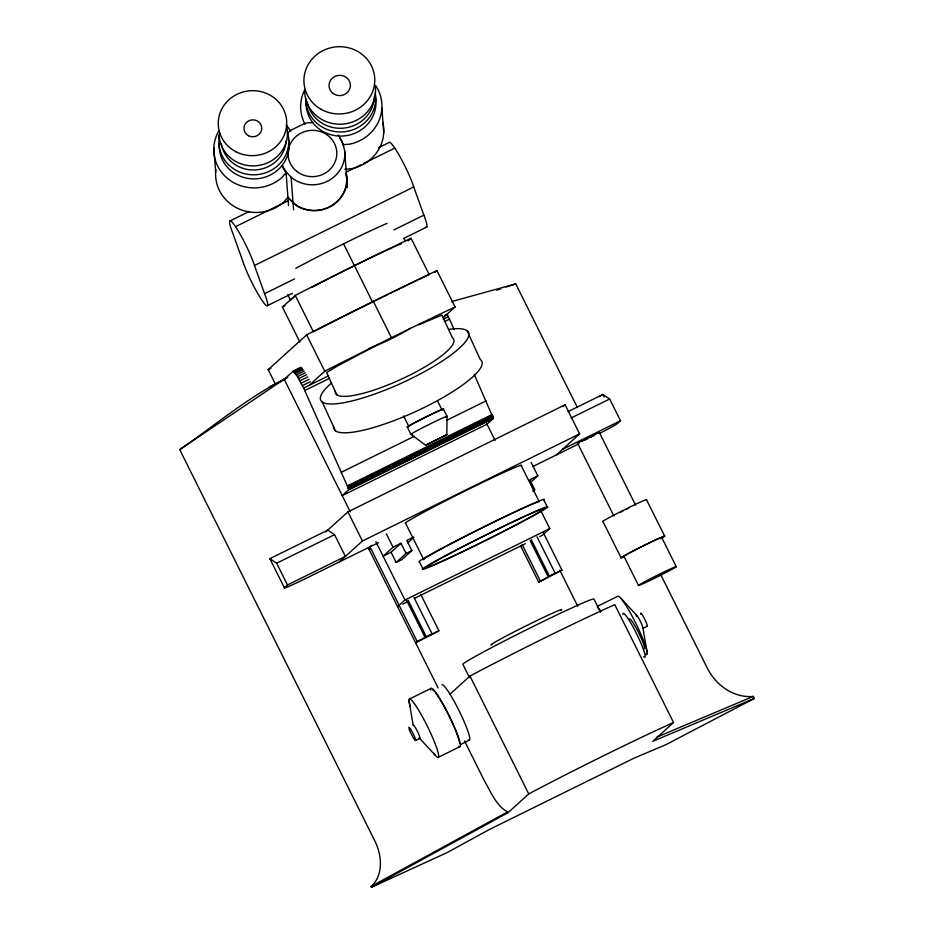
<?xml version="1.0" encoding="UTF-8"?>
<svg xmlns="http://www.w3.org/2000/svg" width="934" height="934" viewBox="0 0 934 934"><rect width="100%" height="100%" fill="white"/><g stroke="black" fill="none" stroke-linecap="round" stroke-linejoin="round"><path stroke-width="1.4" d="M410.983 434.392L425.659 445.203L446.849 434.625L447.071 416.389L443.44 409.115M474.297 374.511L493.386 418.455L487.011 424.223L342.218 495.627L348.592 489.86L347.997 487.385L303.632 388.089L297.514 376.624L293.264 371.277L284.181 379.227L179.725 449.604L374.873 841.02A40.676 29.678 61.4 0 1 372.374 885.327L370.996 886.483L371.405 887.3L447.036 852.625L489.521 829.427L634.314 758.023L665.907 744.678L754.275 698.48L753.248 696.414L750.586 696.624A49.619 43.419 67.1 0 1 707.271 668.032L660.525 574.27M346.316 173.117L346.993 181.149A32.538 30.88 -4.3 0 1 296.837 205.889L287.917 197.354L283.516 202.304A40.676 38.598 -4.3 0 1 237.458 208.235A40.676 38.598 -4.3 0 1 215.906 169.334M299.884 342.066L282.395 306.982L295.973 294.992A164.723 5.744 -26.5 0 1 410.388 238.567L411.065 238.252L429.208 274.619L428.531 274.946A164.723 5.744 -26.5 0 0 418.957 279.5M408.111 240.914L411.065 238.252M286.353 378.27L275.448 384.213L268.198 369.666L306.632 334.862A172.86 6.036 -26.5 0 1 436.949 270.603L455.08 306.971L443.37 317.583M309.854 384.738L324.763 371.242A172.86 6.036 -26.5 0 1 455.08 306.971M434.812 272.53L436.949 270.603M325.721 531.983L347.915 511.89L565.105 404.784L579.617 433.878L556.395 454.905M284.38 587.778L287.474 584.976L345.393 556.407L334.547 534.657L327.787 530.115L269.868 558.672L284.38 587.778A32.538 1.132 -26.5 0 0 310.24 576.301L378.457 542.654M339.205 562.011L362.427 540.996L579.617 433.878M371.65 545.444L368.486 548.316L438.139 688.019M369.21 549.764L370.751 548.363L417.183 641.495L415.642 642.896L438.91 630.777L420.849 594.561M400.99 543.284L393.027 547.207L383.115 556.185L391.077 552.251L400.99 543.284L406.068 553.465L396.156 562.443L391.077 552.251M407.808 542.782L413.75 537.4M562.992 406.699L565.105 404.784M413.61 537.062L406.78 540.424L411.859 550.616L401.959 559.583L396.156 562.443M530.886 482.084L537.821 475.803L531.166 462.47M397.58 606.68L404.971 600.002L549.764 528.597L540.728 510.489M568.141 411.579L602.897 394.44L609.657 398.981L620.503 420.732L617.409 423.534A32.538 1.132 -26.5 0 1 600.247 433.107M417.183 641.495L432.022 633.731L413.972 597.515M432.022 633.731L430.948 634.711L438.91 630.777M549.764 528.597L542.374 535.275L539.77 536.56M520.658 545.981L538.708 582.197L555.1 573.032L537.038 536.817M555.1 573.032L554.014 574.013L561.976 570.09L543.284 532.578M561.976 570.09L538.708 582.197M450.188 693.985L469.977 676.064A117.31 4.098 -26.5 0 1 544.954 637.817L545.468 637.56A118.606 4.145 -26.5 0 1 614.77 604.66L673.531 722.519L652.761 741.327L754.275 698.48M371.405 887.3L507.968 812.732L528.737 793.923A117.31 4.098 -26.5 0 1 603.714 755.676L604.228 755.419A118.606 4.145 -26.5 0 1 673.531 722.519M179.725 449.604C215.369 425.133 248.748 396.495 287.8 377.441M336.847 394.825L326.643 372.573L337.594 365.859L375.48 345.954M613.895 516.035L577.562 443.195L589.611 436.762L599.336 432.454L635.61 505.201M581.252 441.455L595.238 434.555M598.671 432.909L599.336 432.454M370.996 886.483L507.559 811.915L507.968 812.732M594.328 435.081L591.397 436.645M590.136 437.451L592.88 436.05M620.281 512.346L623.025 510.945M287.812 133.177A33.496 31.779 -4.3 0 1 290.544 130.41L305.021 123.276A33.496 31.779 -4.3 0 1 312.925 122.669M229.682 221.113L249.261 211.458M378.515 147.712L388.953 142.563A28.721 3.549 63.7 0 1 399.974 156.678A28.721 3.549 63.7 0 1 413.762 186.952L423.849 215.147A28.721 3.549 63.7 0 1 425.811 227.149M294.595 278.892L264.567 293.696A28.721 3.549 63.7 0 1 261.753 299.989A28.721 3.549 63.7 0 1 242.782 261.158L232.694 232.951A28.721 3.549 63.7 0 1 235.52 226.67L287.742 200.915M346.491 171.938L360.851 164.863M363.466 163.567L394.79 148.121M264.567 293.696L254.48 265.501L413.762 186.952M393.821 229.962L423.849 215.147M267.591 305.546L292.389 293.311M403.36 238.579L426.861 226.997M282.395 306.982L284.998 305.71M268.198 369.666L270.802 368.381M292.914 371.312L300.736 367.459M293.264 371.277L301.098 367.412M293.813 371.627L301.635 367.762M294.525 372.362L302.359 368.498M295.401 373.46L303.223 369.595M268.98 387.085L276.219 383.512M296.405 374.896L304.227 371.031M297.514 376.624L305.336 372.759M298.705 378.62L306.527 374.756M299.942 380.815L307.765 376.951M301.192 383.162L309.026 379.309M302.441 385.614L310.263 381.749M444.619 315.494L447.234 314.198L454.263 329.667M303.632 388.089L328.418 375.865M443.206 319.253L448.425 316.673M304.753 390.529L329.539 378.305M444.327 321.693L449.546 319.124M341.295 472.289L414.334 436.26M446.954 420.183L486.089 400.884M433.329 441.292L436.225 439.867M347.378 485.902L492.171 414.498M347.81 486.918L492.603 415.502M347.997 487.385L492.79 415.98M348.172 487.828L492.965 416.424M348.312 488.237L493.105 416.833M348.429 488.61L493.222 417.206M348.522 488.937L493.315 417.533M348.592 489.218L493.386 417.813M348.651 489.649L493.432 418.058M348.592 489.86L493.386 418.455M270.895 558.66A32.538 1.132 -26.5 0 1 269.868 558.672L276.639 563.225L334.547 534.657M571.048 418.023L609.657 398.981M562.583 449.301L620.503 420.732M532.847 466.521L579.057 443.732M537.821 475.803L529.858 479.737L534.937 489.918L532.613 491.062M406.068 553.465L411.859 550.616M402.799 604.111L408.018 601.543M414.544 598.32L525.422 543.646M409.326 699.087L431.041 688.37M597.386 606.341L617.829 596.254A32.538 4.016 63.7 0 1 637.303 626.375A32.538 4.016 63.7 0 1 645.546 654.197M415.548 740.51L419.891 738.374M647.215 626.259L642.872 628.407A7.402 0.911 63.7 0 0 639.405 619.464A7.402 0.911 63.7 0 0 636.369 616.382M460.59 744.48L469.463 740.113M438.338 757.287L460.065 746.57M584.509 440.229L587.288 438.875M625.885 509.52L628.664 508.166M584.159 440.218L581.789 441.257M418.876 324.81L441.922 315.05L452.43 337.828A64.936 14.477 -24.6 0 1 400.441 379.589A64.936 14.477 -24.6 0 1 335.329 391.358M657.069 737.008L753.248 696.414M369.187 348.382L375.666 345.872A64.936 14.477 -24.6 0 0 410.423 328.266M577.621 443.276L578.438 442.996M496.608 290.194L500.706 288.839M506.17 287.042L515.743 283.889L577.422 407.598M451.367 301.635L515.743 283.889M341.494 141.232A33.496 31.779 -4.3 0 1 343.035 144.7L349.818 144.128A40.676 38.598 -4.3 0 0 375.503 85.333M344.868 169.276L351.651 168.704A40.676 38.598 -4.3 0 0 382.893 122.634M507.559 811.915C496.094 805.715 490.945 791.892 484.559 781.128L464.572 741.036M282.278 165.143A33.496 31.779 -4.3 0 0 286.014 171.751L291.128 177.215L293.556 209.788M621.32 598.752L637.07 615.74M419.097 737.802L434.847 754.789M446.849 434.625L425.659 445.203M287.917 197.354L293.043 202.806A32.27 30.624 -4.3 0 0 329.177 206.928A32.27 30.624 -4.3 0 0 346.572 176.409L346 174.028M604.158 396.973L602.897 394.44A32.538 1.132 -26.5 0 1 599.511 396.6M664.704 536.174L646.561 499.807A24.541 0.852 -26.5 0 0 624.181 509.882A24.541 0.852 -26.5 0 0 603.014 521.522M661.786 537.622L676.286 566.716A21.26 0.747 -26.5 0 1 646.153 582.302A21.26 0.747 -26.5 0 1 649.655 579.127A21.26 0.747 -26.5 0 1 676.286 566.716M623.935 556.279L638.447 585.385M602.874 521.347L621.017 557.726M600.55 612.319L593.907 598.974A73.214 2.557 -26.5 0 0 526.309 629.866A73.214 2.557 -26.5 0 0 462.914 664.366L469.568 677.71M543.576 499.457L547.207 506.73M521.079 465.284L539.21 501.651A65.076 2.277 -26.5 0 0 516.642 511.213M404.235 238.847L405.508 241.416M486.614 423.417L495.067 440.381M559.758 570.137L577.784 606.283M531.248 539.677L549.309 575.893M530.173 540.658L548.223 576.873M522.199 544.58L540.261 580.796M437.497 400.849L441.98 409.839M373.331 301.332L391.474 337.711M343.549 243.832L372.561 302.032M403.581 415.98L408.707 426.243A18.692 0.654 -26.5 0 1 424.935 417.51A18.692 0.654 -26.5 0 1 441.875 409.699M407.236 426.966L410.867 434.24M295.237 295.377L313.369 331.745L314.104 331.372A164.723 5.744 -26.5 0 1 383.197 296.802M423.826 559.793L405.695 523.414A65.076 2.277 -26.5 0 1 462.972 492.02A65.076 2.277 -26.5 0 1 521.184 465.891M287.754 294.689L290.311 299.826M306.632 334.862L324.763 371.242M423.09 569.273L419.471 561.999A70.003 2.44 -26.5 0 1 481.068 528.224A70.003 2.44 -26.5 0 1 543.693 500.11M469.977 676.064L528.737 793.923M386.372 533.874L393.027 547.207M408.181 600.364L426.231 636.579M406.453 600.06L425.145 637.56M375.865 541.627L404.971 600.002M284.181 379.227L350.273 511.785M347.915 511.89L362.427 540.996M276.639 563.225L287.474 584.976M467.035 330.624L480.251 359.462A81.34 18.143 -24.6 0 1 415.128 411.777A81.34 18.143 -24.6 0 1 333.555 426.523M322.242 402.029L335.458 430.866M337.933 134.893A33.496 31.779 -4.3 0 1 342.953 143.673L344.658 150.806L347.401 187.582M642.942 628.01L647.145 652.738M409.01 700.804L413.225 725.531A7.402 0.911 63.7 0 1 417.3 731.112A7.402 0.911 63.7 0 1 419.599 738.315M381.901 108.099L383.734 132.675M342.953 143.673L343.035 144.7M290.544 130.41L290.614 131.437A40.676 38.598 -4.3 0 0 286.306 125.098M286.014 171.751L288.548 205.737M213.804 147.63L215.649 172.206M629.271 619.604A16.649 2.055 63.7 0 1 637.794 631.092A16.649 2.055 63.7 0 1 644.215 648.768M622.838 614.409A24.401 3.012 63.7 0 1 636.755 634.093A24.401 3.012 63.7 0 1 643.643 656.707M492.218 644.682A39.707 1.389 -26.5 0 1 525.095 626.329A39.707 1.389 -26.5 0 1 560.832 610.427M410.435 706.804A32.538 4.016 63.7 0 1 416.307 706.454A32.538 4.016 63.7 0 1 435.921 745.776A32.538 4.016 63.7 0 1 433.458 752.979M430.737 690.086A32.538 4.016 63.7 0 1 448.647 714.673A32.538 4.016 63.7 0 1 458.769 746.313M441.91 684.844A30.892 3.818 63.7 0 1 460.404 713.448A30.892 3.818 63.7 0 1 468.238 739.856M433.002 690.086A30.892 3.818 63.7 0 1 434.31 691.3M435.723 693.016A30.892 3.818 63.7 0 1 437.135 694.943M437.883 696.052A30.892 3.818 63.7 0 1 448.495 714.814M449.091 716.016A30.892 3.818 63.7 0 1 459.621 743.476M640.712 614.233A7.402 0.911 63.7 0 1 644.18 618.145A7.402 0.911 63.7 0 1 646.923 626.2M597.398 607.228A32.538 4.016 63.7 0 1 600.994 611.28M624.624 556.559A24.541 0.852 -26.5 0 1 628.57 553.337A24.541 0.852 -26.5 0 1 657.769 538.825A24.541 0.852 -26.5 0 1 660.607 538.673M624.052 556.442A21.26 0.747 -26.5 0 1 644.88 545.117A21.26 0.747 -26.5 0 1 660.607 538.416M423.721 559.186A65.076 2.277 -26.5 0 1 444.421 547.242M445.728 546.542A65.076 2.277 -26.5 0 1 515.545 511.727M448.904 329.375A81.34 18.143 -24.6 0 1 449.978 355.726A81.34 18.143 -24.6 0 1 350.017 401.433A81.34 18.143 -24.6 0 1 331.523 383.045M412.326 433.925A20.338 0.712 -26.5 0 1 428.519 424.748A20.338 0.712 -26.5 0 1 445.95 417.148M408.695 426.651A20.338 0.712 -26.5 0 1 424.9 417.463A20.338 0.712 -26.5 0 1 442.319 409.874M218.731 131.052A40.676 38.598 -4.3 0 0 229.239 179.783A40.676 38.598 -4.3 0 0 281.683 177.729L286.084 172.778A33.496 31.779 -4.3 0 1 282.36 166.17M286.493 125.53A34.231 32.48 -4.3 0 1 257.609 165.61A34.231 32.48 -4.3 0 1 219.011 134.286M305.091 124.292A40.676 38.598 -4.3 0 1 304.904 89.501M375.234 95.7A34.978 33.192 -4.3 0 1 343.012 136.002A34.978 33.192 -4.3 0 1 306.212 99.926M344.658 150.806A32.27 30.624 -4.3 0 1 327.262 181.324A32.27 30.624 -4.3 0 1 291.128 177.215M375.211 93.026A34.978 33.192 -4.3 0 1 343.455 131.846A34.978 33.192 -4.3 0 1 305.745 98.724M339.544 137.963A33.496 31.779 -4.3 0 1 340.887 140.123M286.166 140.917A32.597 30.927 -4.3 0 1 254.982 169.953A32.597 30.927 -4.3 0 1 221.44 143.906M287.438 132.161A34.978 33.192 -4.3 0 1 254.503 174.798A34.978 33.192 -4.3 0 1 219.91 133.877M288.466 139.061A34.978 33.192 -4.3 0 1 256.348 178.814A34.978 33.192 -4.3 0 1 219.268 143.708M374.312 96.249A33.787 32.06 -4.3 0 1 343.175 128.156A33.787 32.06 -4.3 0 1 307.216 101.736M375.34 86.85A35.434 33.624 -4.3 0 1 341.774 124.152A35.434 33.624 -4.3 0 1 304.694 90.528M290.684 300.304A65.076 2.277 -26.5 0 1 293.895 297.397M311.664 287.497A65.076 2.277 -26.5 0 1 392.49 247.58M393.564 247.101A65.076 2.277 -26.5 0 1 401.492 243.716M384.259 296.288A164.723 5.744 -26.5 0 1 388.462 294.222M389.782 293.591A164.723 5.744 -26.5 0 1 392.385 292.307M393.693 291.677A164.723 5.744 -26.5 0 1 417.731 280.083M295.763 268.362A65.076 2.277 -26.5 0 1 387.073 223.366M235.52 226.67A28.721 3.549 63.7 0 1 254.48 265.501M409.419 729.664A7.402 0.911 63.7 0 0 415.256 740.452A7.402 0.911 63.7 0 0 412.081 731.567A7.402 0.911 63.7 0 0 409.419 729.664M450.025 557.516A65.076 2.277 -26.5 0 0 542.958 509.544A65.076 2.277 -26.5 0 0 462.47 546.95A65.076 2.277 -26.5 0 0 450.025 557.516M447.363 558.987A70.003 2.44 -26.5 0 0 547.324 507.384A70.003 2.44 -26.5 0 0 460.754 547.628A70.003 2.44 -26.5 0 0 447.363 558.987M296.802 171.401A24.401 23.152 -4.3 0 0 336.45 157.251A24.401 23.152 -4.3 0 0 303.982 131.822A24.401 23.152 -4.3 0 0 296.802 171.401M334.302 94.229A10.683 10.134 -4.3 0 0 350.402 85.461A10.683 10.134 -4.3 0 0 334.477 76.67A10.683 10.134 -4.3 0 0 334.302 94.229M248.549 135.734A8.908 8.453 -4.3 0 0 261.753 128.075A8.908 8.453 -4.3 0 0 248.257 121.093A8.908 8.453 -4.3 0 0 248.549 135.734M235.928 151.74A34.231 32.48 -4.3 0 0 286.691 122.307A34.231 32.48 -4.3 0 0 234.796 95.478A34.231 32.48 -4.3 0 0 235.928 151.74M321.354 109.441A35.434 33.624 -4.3 0 0 374.767 80.371A35.434 33.624 -4.3 0 0 321.915 51.183A35.434 33.624 -4.3 0 0 321.354 109.441"/></g></svg>
